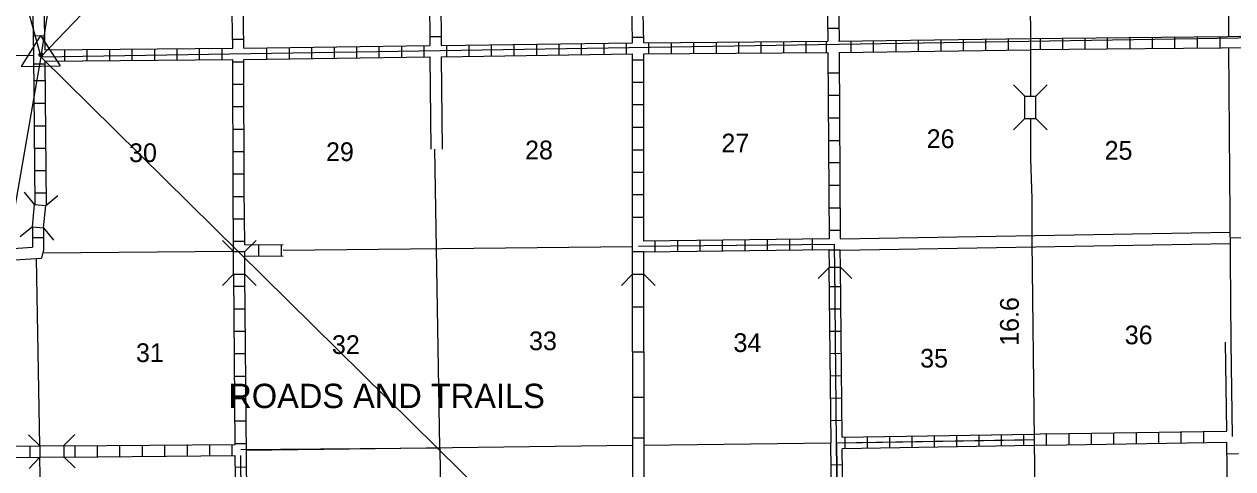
# Model space of a CAD drawing. Extents: x 1795385 to 2183142, y 16517164 to 16891733.
# Drawn here: x 1932532 to 1964808, y 16595968 to 16607851 of the extents above; entities that cross this region are included whole.
import ezdxf

# ---------------------------------------------------------------- set-up
doc = ezdxf.new("R2010")
doc.units = 0
for name, color, linetype in [('L10', 7, 'Continuous'), ('L11', 7, 'Continuous'), ('L13', 7, 'Continuous'), ('L14', 7, 'Continuous'), ('L18', 7, 'Continuous'), ('L28', 7, 'Continuous'), ('L3', 7, 'Continuous'), ('L35', 7, 'Continuous'), ('L63', 7, 'Continuous'), ('L8', 7, 'Continuous'), ('L9', 7, 'Continuous')]:
    doc.layers.add(name, color=color, linetype=linetype)

msp = doc.modelspace()

# ---------------------------------------------------------------- linework, layer by layer
at = {"layer": 'L10'}
msp.add_line((1964647, 16596979), (1964615, 16599350), dxfattribs=at)
at = {"layer": 'L11'}
for p, q in [((1943364, 16606974), (1943389, 16604507)), ((1943665, 16606980), (1943690, 16604511)), ((1954324, 16602114), (1964740, 16602291)), ((1954327, 16601814), (1964745, 16601991))]:
    msp.add_line(p, q, dxfattribs=at)
at = {"layer": 'L13'}
for p, q in [((1964705, 16607529), (1964673, 16612561)), ((1964763, 16599350), (1964705, 16607207)), ((1932772, 16607017), (1924986, 16606950)), ((1943635, 16596535), (1943497, 16604509)), ((1964742, 16602141), (1969827, 16602228)), ((1933033, 16601742), (1938110, 16601789)), ((1939451, 16601810), (1948781, 16601906)), ((1932947, 16596585), (1932861, 16601593)), ((1938466, 16596470), (1948775, 16596599)), ((1943635, 16596535), (1943706, 16591371)), ((1949076, 16596603), (1954074, 16596666)), ((1933039, 16591270), (1932953, 16596284))]:
    msp.add_line(p, q, dxfattribs=at)
at = {"layer": 'L18'}
for p, q in [((1959251, 16605929), (1958950, 16606230)), ((1959546, 16605929), (1959847, 16606230)), ((1959251, 16605929), (1959546, 16605929)), ((1959251, 16605332), (1959251, 16605929)), ((1959546, 16605332), (1959546, 16605929)), ((1959251, 16605332), (1958950, 16605031)), ((1959251, 16605332), (1959546, 16605332)), ((1959546, 16605332), (1959847, 16605031)), ((1932809, 16603030), (1932540, 16603363)), ((1933110, 16603004), (1933432, 16603273)), ((1932751, 16602439), (1932809, 16603030)), ((1932809, 16603030), (1933110, 16603004)), ((1933052, 16602407), (1933110, 16603004)), ((1932751, 16602439), (1932424, 16602164)), ((1932751, 16602439), (1933052, 16602407)), ((1933052, 16602407), (1933316, 16602080)), ((1938126, 16601774), (1937825, 16602074)), ((1938427, 16601774), (1938723, 16602074)), ((1938126, 16601774), (1938427, 16601774)), ((1938126, 16601172), (1938126, 16601774)), ((1938427, 16601172), (1938427, 16601774)), ((1948775, 16601774), (1949076, 16601774)), ((1948781, 16601172), (1948775, 16601774)), ((1949082, 16601172), (1949076, 16601774)), ((1954024, 16601816), (1954325, 16601816)), ((1954034, 16601356), (1954024, 16601816)), ((1954335, 16601356), (1954325, 16601816)), ((1954034, 16601356), (1953733, 16601050)), ((1954034, 16601356), (1954330, 16601356)), ((1954330, 16601356), (1954631, 16601055)), ((1938126, 16601172), (1937825, 16600871)), ((1938126, 16601172), (1938427, 16601172)), ((1938427, 16601172), (1938723, 16600871)), ((1948781, 16601172), (1948485, 16600865)), ((1948781, 16601172), (1949082, 16601172)), ((1949082, 16601172), (1949383, 16600871)), ((1932646, 16596878), (1932947, 16596582)), ((1933591, 16596589), (1933881, 16596890)), ((1932947, 16596582), (1933591, 16596589)), ((1932947, 16596582), (1932947, 16596281)), ((1933591, 16596589), (1933591, 16596288)), ((1932662, 16595980), (1932953, 16596281)), ((1932953, 16596281), (1933591, 16596288)), ((1933591, 16596288), (1933892, 16595992))]:
    msp.add_line(p, q, dxfattribs=at)
at = {"layer": 'L3'}
for p, q in [((1959356, 16612645), (1959409, 16607312)), ((1959409, 16607312), (1959409, 16605929)), ((1959409, 16605332), (1959409, 16604255)), ((1959441, 16602038), (1959499, 16596742))]:
    msp.add_line(p, q, dxfattribs=at)
for points in [[(1959409, 16604255), (1959441, 16603189), (1959441, 16602038)], [(1959499, 16596742), (1959525, 16594413), (1959546, 16594133), (1959583, 16591425)]]:
    msp.add_lwpolyline(points, dxfattribs=at)
at = {"layer": 'L35'}
for p, q in [((1919192, 16657673), (1932973, 16606980)), ((1932973, 16606980), (1971083, 16646707)), ((1937767, 16638433), (1932973, 16606980)), ((1932973, 16606980), (1994879, 16607956)), ((1932968, 16607550), (1932450, 16606721)), ((1932968, 16607550), (1933490, 16606737)), ((1932973, 16606980), (1925650, 16564713)), ((1932973, 16606980), (1975132, 16565378)), ((1932450, 16606721), (1933490, 16606737))]:
    msp.add_line(p, q, dxfattribs=at)
msp.add_circle((1932975, 16607031), 50, dxfattribs=at)
at = {"layer": 'L8'}
for p, q in [((1938100, 16607207), (1938026, 16612381)), ((1938401, 16607207), (1938324, 16612383)), ((1943325, 16612447), (1943364, 16607281)), ((1943622, 16612297), (1943665, 16607281)), ((1948775, 16607355), (1948691, 16612349)), ((1949076, 16607355), (1948992, 16612349)), ((1953934, 16612397), (1953992, 16607392)), ((1954235, 16612397), (1954293, 16607392)), ((1932772, 16607539), (1933073, 16607550)), ((1943364, 16607524), (1943665, 16607524)), ((1949066, 16607492), (1948765, 16607492)), ((1953981, 16607745), (1954282, 16607745)), ((1954282, 16607392), (1959409, 16607465)), ((1958807, 16607455), (1958807, 16607154)), ((1959409, 16607471), (1969726, 16607566)), ((1959668, 16607175), (1959668, 16607471)), ((1960264, 16607180), (1960264, 16607481)), ((1960866, 16607180), (1960866, 16607481)), ((1961463, 16607191), (1961463, 16607492)), ((1962065, 16607196), (1962065, 16607497)), ((1962667, 16607196), (1962667, 16607497)), ((1963263, 16607207), (1963263, 16607508)), ((1963865, 16607212), (1963865, 16607513)), ((1964467, 16607212), (1964467, 16607513)), ((1933084, 16607164), (1938100, 16607207)), ((1933606, 16607175), (1933606, 16606874)), ((1934208, 16607175), (1934208, 16606874)), ((1934810, 16607180), (1934810, 16606879)), ((1935407, 16607180), (1935407, 16606879)), ((1936009, 16607191), (1936009, 16606890)), ((1936605, 16607191), (1936605, 16606890)), ((1937207, 16607196), (1937207, 16606895)), ((1937809, 16607207), (1937809, 16606906)), ((1938089, 16607450), (1938390, 16607450)), ((1938401, 16607207), (1943364, 16607281)), ((1939006, 16607216), (1939006, 16606915)), ((1939610, 16607223), (1939610, 16606922)), ((1940206, 16607233), (1940206, 16606932)), ((1940808, 16607238), (1940808, 16606937)), ((1941410, 16607249), (1941410, 16606948)), ((1942007, 16607254), (1942007, 16606959)), ((1942609, 16607265), (1942609, 16606964)), ((1943205, 16607275), (1943205, 16606974)), ((1943665, 16607281), (1948775, 16607355)), ((1943807, 16607281), (1943807, 16606980)), ((1944409, 16607291), (1944409, 16606990)), ((1945006, 16607296), (1945006, 16606996)), ((1945607, 16607307), (1945607, 16607006)), ((1946209, 16607312), (1946209, 16607017)), ((1946806, 16607323), (1946806, 16607022)), ((1947408, 16607333), (1947408, 16607032)), ((1948010, 16607339), (1948010, 16607038)), ((1948606, 16607349), (1948606, 16607048)), ((1949076, 16607355), (1953992, 16607392)), ((1949208, 16607355), (1949208, 16607054)), ((1949805, 16607365), (1949805, 16607064)), ((1950407, 16607365), (1950407, 16607064)), ((1951009, 16607370), (1951009, 16607075)), ((1951605, 16607370), (1951605, 16607075)), ((1952207, 16607381), (1952207, 16607080)), ((1952809, 16607381), (1952809, 16607080)), ((1953406, 16607381), (1953406, 16607080)), ((1953950, 16607392), (1953950, 16607091)), ((1954293, 16607091), (1959409, 16607164)), ((1954610, 16607397), (1954610, 16607096)), ((1955206, 16607407), (1955206, 16607106)), ((1955808, 16607413), (1955808, 16607117)), ((1956405, 16607423), (1956405, 16607122)), ((1957007, 16607428), (1957007, 16607133)), ((1957609, 16607439), (1957609, 16607138)), ((1958205, 16607450), (1958205, 16607149)), ((1959409, 16607312), (1959409, 16607312)), ((1959409, 16607175), (1969726, 16607265)), ((1959668, 16607323), (1959668, 16607323)), ((1933084, 16606864), (1938100, 16606906)), ((1938100, 16606848), (1938401, 16606848)), ((1938401, 16606906), (1943364, 16606980)), ((1943665, 16606980), (1948775, 16607054)), ((1948781, 16601906), (1948775, 16607054)), ((1949076, 16606890), (1948775, 16606890)), ((1949076, 16607054), (1953992, 16607091)), ((1949082, 16602053), (1949076, 16607054)), ((1953992, 16607091), (1954024, 16602117)), ((1954293, 16607091), (1954324, 16602114)), ((1932783, 16606790), (1933084, 16606790)), ((1953997, 16606547), (1954298, 16606547)), ((1932793, 16606341), (1933089, 16606341)), ((1938100, 16606246), (1938401, 16606246)), ((1949076, 16606288), (1948775, 16606288)), ((1953997, 16605950), (1954298, 16605950)), ((1932793, 16605739), (1933089, 16605739)), ((1938100, 16605649), (1938401, 16605649)), ((1949076, 16605691), (1948775, 16605691)), ((1953997, 16605348), (1954298, 16605348)), ((1932799, 16605137), (1933100, 16605137)), ((1938110, 16605047), (1938406, 16605047)), ((1949076, 16605089), (1948775, 16605089)), ((1954008, 16604746), (1954309, 16604746)), ((1932799, 16604540), (1933100, 16604540)), ((1938110, 16604445), (1938406, 16604445)), ((1949082, 16604487), (1948781, 16604487)), ((1932809, 16603938), (1933110, 16603938)), ((1954008, 16604150), (1954309, 16604150)), ((1938110, 16603849), (1938406, 16603849)), ((1949082, 16603891), (1948781, 16603891)), ((1932809, 16603342), (1933110, 16603342)), ((1949082, 16603289), (1948781, 16603289)), ((1954013, 16603548), (1954314, 16603548)), ((1938110, 16603247), (1938406, 16603247)), ((1954013, 16602946), (1954314, 16602946)), ((1938115, 16602650), (1938416, 16602650)), ((1949082, 16602687), (1948781, 16602687)), ((1954024, 16602349), (1954325, 16602349)), ((1932751, 16602154), (1933052, 16602154)), ((1938115, 16602048), (1938416, 16602048)), ((1954024, 16602117), (1949082, 16602053)), ((1949372, 16602064), (1949372, 16601763)), ((1949974, 16602064), (1949974, 16601763)), ((1950576, 16602074), (1950576, 16601774)), ((1951172, 16602080), (1951172, 16601779)), ((1951774, 16602090), (1951774, 16601789)), ((1952376, 16602096), (1952376, 16601800)), ((1952973, 16602096), (1952973, 16601800)), ((1953575, 16602106), (1953575, 16601805)), ((1938425, 16601950), (1939452, 16601960)), ((1938434, 16601650), (1939451, 16601660)), ((1938792, 16601954), (1938792, 16601654)), ((1939392, 16601954), (1939392, 16601654)), ((1948781, 16601779), (1948781, 16601906)), ((1954171, 16601964), (1948934, 16601906)), ((1954024, 16601816), (1949082, 16601758)), ((1954078, 16596666), (1954032, 16601356)), ((1954228, 16596667), (1954182, 16601358)), ((1954372, 16596816), (1954334, 16601356)), ((1938131, 16600850), (1938432, 16600850)), ((1954038, 16600842), (1954336, 16600845)), ((1938131, 16600248), (1938432, 16600248)), ((1954043, 16600245), (1954342, 16600248)), ((1938142, 16599646), (1938443, 16599646)), ((1954049, 16599649), (1954348, 16599651)), ((1938142, 16599049), (1938443, 16599049)), ((1954055, 16599052), (1954354, 16599055)), ((1938147, 16598447), (1938448, 16598447)), ((1954061, 16598455), (1954359, 16598458)), ((1938158, 16597845), (1938459, 16597845)), ((1954067, 16597859), (1954365, 16597862)), ((1938158, 16597249), (1938459, 16597249)), ((1954073, 16597262), (1954371, 16597265)), ((1959499, 16596890), (1954372, 16596805)), ((1954457, 16596507), (1954452, 16596805)), ((1955053, 16596517), (1955048, 16596815)), ((1955650, 16596527), (1955645, 16596825)), ((1956246, 16596537), (1956241, 16596835)), ((1956843, 16596547), (1956838, 16596845)), ((1957439, 16596556), (1957434, 16596855)), ((1958036, 16596566), (1958031, 16596864)), ((1958632, 16596576), (1958627, 16596874)), ((1959229, 16596586), (1959224, 16596884)), ((1959826, 16596900), (1959499, 16596890)), ((1959831, 16596905), (1964647, 16596979)), ((1959831, 16596604), (1959831, 16596905)), ((1960433, 16596615), (1960433, 16596916)), ((1961030, 16596620), (1961030, 16596921)), ((1961632, 16596631), (1961632, 16596932)), ((1962234, 16596641), (1962234, 16596937)), ((1962830, 16596647), (1962830, 16596948)), ((1963432, 16596662), (1963432, 16596963)), ((1964034, 16596673), (1964034, 16596974)), ((1928026, 16596541), (1932947, 16596585)), ((1932693, 16596282), (1932693, 16596583)), ((1933591, 16596583), (1938168, 16596620)), ((1933892, 16596288), (1933892, 16596589)), ((1934493, 16596288), (1934493, 16596589)), ((1935090, 16596298), (1935090, 16596599)), ((1935692, 16596303), (1935692, 16596604)), ((1936289, 16596303), (1936289, 16596604)), ((1936890, 16596314), (1936890, 16596615)), ((1937492, 16596314), (1937492, 16596615)), ((1938089, 16596325), (1938089, 16596620)), ((1938168, 16596647), (1938464, 16596647)), ((1954150, 16591483), (1954074, 16596666)), ((1954224, 16596668), (1954300, 16591485)), ((1954224, 16596657), (1954224, 16596657)), ((1959499, 16596589), (1954372, 16596504)), ((1954451, 16591483), (1954372, 16596504)), ((1959226, 16596735), (1954375, 16596655)), ((1959499, 16596742), (1959499, 16596742)), ((1959826, 16596599), (1959499, 16596589)), ((1959826, 16596747), (1959826, 16596747)), ((1959831, 16596758), (1959831, 16596758)), ((1959831, 16596604), (1964647, 16596684)), ((1964684, 16593315), (1964647, 16596684)), ((1928026, 16596240), (1932953, 16596284)), ((1933585, 16596282), (1938166, 16596323)), ((1938233, 16591328), (1938166, 16596323)), ((1938385, 16591182), (1938316, 16596325)), ((1938533, 16591331), (1938466, 16596327)), ((1964958, 16596367), (1964657, 16596356)), ((1938469, 16596012), (1938171, 16596008)), ((1954382, 16596073), (1954084, 16596069))]:
    msp.add_line(p, q, dxfattribs=at)
for points in [[(1932650, 16617472), (1932735, 16612334), (1932741, 16609097), (1932783, 16607017), (1932814, 16603030)], [(1933031, 16612334), (1933041, 16609097), (1933084, 16607164)], [(1933084, 16606858), (1933115, 16603004)], [(1938126, 16601805), (1938110, 16603447), (1938100, 16606906)], [(1938425, 16601950), (1938406, 16603447), (1938401, 16606906)], [(1932751, 16602439), (1932751, 16601890)], [(1933052, 16602407), (1933052, 16601821), (1932999, 16601602)], [(1927952, 16601816), (1932102, 16601847), (1932751, 16601890)], [(1938126, 16601779), (1938126, 16601805)], [(1927957, 16601515), (1932118, 16601547), (1932999, 16601602)], [(1938168, 16596620), (1938131, 16601172)], [(1938466, 16596326), (1938427, 16601172)]]:
    msp.add_lwpolyline(points, dxfattribs=at)
at = {"layer": 'L9'}
for p, q in [((1954193, 16600575), (1954171, 16601964)), ((1948775, 16599091), (1948781, 16601172)), ((1949076, 16599091), (1949082, 16601172)), ((1949076, 16600290), (1948775, 16600290)), ((1948775, 16599091), (1949076, 16599091)), ((1948775, 16599091), (1948775, 16596441)), ((1949076, 16599091), (1949076, 16596603)), ((1964800, 16596831), (1964763, 16599350)), ((1948775, 16597887), (1949076, 16597887)), ((1943633, 16596525), (1938316, 16596472)), ((1948775, 16596800), (1949076, 16596800)), ((1949076, 16596603), (1949097, 16591425)), ((1959499, 16596742), (1954224, 16596657)), ((1954298, 16591330), (1954224, 16596657)), ((1948775, 16596441), (1948797, 16591414))]:
    msp.add_line(p, q, dxfattribs=at)

# ---------------------------------------------------------------- texts
at = {"layer": 'L14'}
for s, p in [('27', (1951151, 16604424)), ('26', (1956632, 16604540)), ('30', (1935333, 16604165)), ('29', (1940592, 16604192)), ('28', (1945908, 16604239)), ('25', (1961384, 16604229)), ('36', (1961922, 16599297)), ('32', (1940750, 16599038)), ('33', (1946014, 16599139)), ('34', (1951473, 16599091)), ('31', (1935518, 16598822)), ('35', (1956458, 16598674))]:
    msp.add_text(s, height=500, rotation=360, dxfattribs=at).set_placement(p)
at = {"layer": 'L28'}
msp.add_text('16.6', height=500, rotation=90, dxfattribs=at).set_placement((1959092, 16599255))
at = {"layer": 'L63'}
msp.add_text('ROADS AND TRAILS    ', height=650.02, rotation=0.001, dxfattribs=at).set_placement((1937983, 16597592))

doc.saveas('drawing.dxf')
